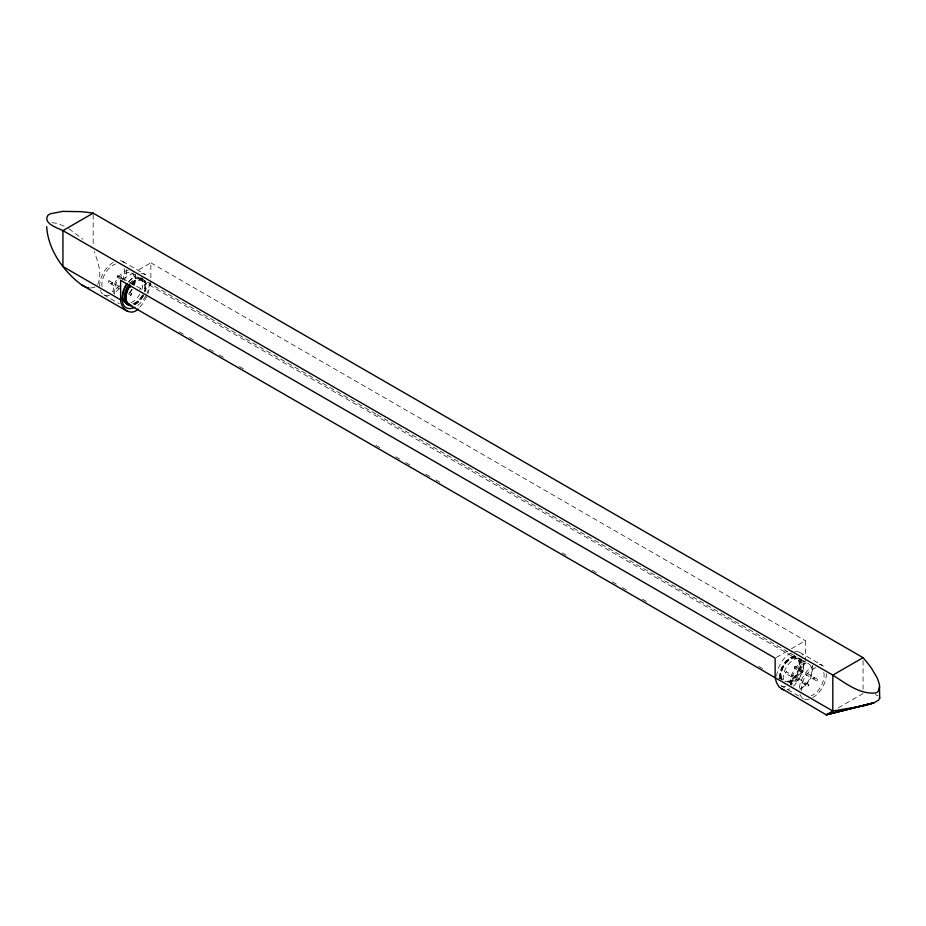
<?xml version="1.0" encoding="UTF-8"?>
<svg xmlns="http://www.w3.org/2000/svg" width="926" height="926" viewBox="0 0 926 926"><rect width="100%" height="100%" fill="white"/><g stroke="black" fill="none" stroke-linecap="round" stroke-linejoin="round"><path stroke-width="0.69" stroke-dasharray="4.63 3.47" d="M139.676 289.398L140.52 288.518L140.833 289.329M147.952 293.623L150.869 282.384L150.869 262.834L136.909 270.901M146.736 296.621L143.113 303.265L138.877 308.312M97.647 284.502C102.636 273.911 97.867 261.711 94.186 251.455M793.385 686.178C800.342 679.348 803.78 669.695 805.377 660.261L803.78 661.72A19.145 11.054 -60 0 1 790.248 684.627A14.365 8.288 -60 0 0 802.518 671.5A14.365 8.288 -60 0 0 799.069 658.629M121.167 278.923L121.41 277.453L120.554 278.969M94.984 287.129L90.204 288.102M122.95 278.957L133.425 272.915M776.289 657.506L786.764 651.453M791.417 648.767L805.377 640.711L805.377 658.861M838.343 707.834L863.067 693.562M789.797 688.782L787.123 689.801M51.949 222.622L57.296 223.432L64.623 226.338M140.706 288.553L117.521 275.705L117.174 277.013L120.646 279.039M785.329 673.214L786.232 671.686L808.78 684.696L808.78 685.668L807.935 686.247L785.271 673.179L786.209 671.663M119.686 286.852L109.106 280.74L108.226 281.249L108.203 282.268L118.806 288.403M108.296 282.314L109.129 280.763M131.677 293.774L130.797 295.325L131.781 293.866L128.077 291.69M817.739 679.441L795.202 666.431L794.3 666.986L794.3 667.959L816.894 681.015L817.797 679.476L816.894 681.015M794.392 668.005L795.26 666.477M875.302 694.639L877.952 695.796M117.255 277.082L118.134 275.531M808.745 684.673L807.9 686.235M150.869 262.834L805.377 640.711M122.591 261.41L145.15 274.432M799.659 652.309L822.23 665.343M131.77 273.054L138.75 277.094M375.817 413.957L144.306 280.3A15.036 8.681 -60 0 1 144.248 291.771M377.079 414.686L797.552 657.448A14.365 8.288 -60 0 1 798.86 671.049A14.365 8.288 -60 0 1 787.112 682.775M800.701 659.266L808.838 663.965M142.245 280.948L796.742 658.826M128.401 293.936L130.797 295.325M179.308 331.832L184.32 334.714M189.321 337.608L194.333 340.502M209.345 349.171L214.357 352.065M219.358 354.947L224.37 357.841M239.383 366.511L244.383 369.405M375.794 445.267L380.794 448.149M395.807 456.819L400.819 459.713M405.82 462.606L410.831 465.5M425.844 474.17L430.856 477.052M435.857 479.946L440.869 482.84M562.256 552.915L567.256 555.808M592.293 570.254L597.293 573.148M612.306 581.817L617.318 584.711M622.318 587.593L627.33 590.487M642.343 599.157L647.355 602.05M758.73 666.35L763.73 669.243M778.754 677.913L782.505 680.078M103.77 294.757L119.211 303.682M780.85 685.668L803.409 698.702M68.825 228.664L82.981 239.302M863.067 660.516L863.067 689.257M149.283 282.754L149.283 283.842A19.145 11.054 -60 0 1 146.979 293.38M93.179 214.589L93.179 244.765M135.196 274.374A15.962 9.214 -60 0 1 135.74 277.638L135.74 278.541A15.962 9.214 -60 0 1 134.235 285.474M132.302 289.444A15.962 9.214 -60 0 1 128.32 294.618M113.238 292.442A15.962 9.214 -60 0 1 113.192 291.563L113.192 290.66A15.962 9.214 -60 0 1 128.32 270.126M124.13 268.609A15.962 9.214 -60 0 1 124.454 271.121L124.454 272.024A15.962 9.214 -60 0 1 122.533 279.965M119.165 285.683A15.962 9.214 -60 0 1 112.393 291.54M102.068 286.759A15.962 9.214 -60 0 1 101.906 285.046L101.906 284.143A15.962 9.214 -60 0 1 115.53 263.979M819.174 664.544A19.145 11.054 -60 0 1 824.997 668.132M826.351 673.653A19.145 11.054 -60 0 1 812.82 697.648M809.092 699.199A19.145 11.054 -60 0 1 799.937 694.28M799.358 688.157A19.145 11.054 -60 0 1 812.82 666.384M141.261 273.645A19.145 11.054 -60 0 1 147.477 276.527M145.81 295.764A19.145 11.054 -60 0 1 136.689 306.17M128.575 282.002A19.145 11.054 -60 0 1 135.752 275.473M823.77 672.542A15.962 9.214 -60 0 1 824.094 675.054L824.094 675.957A15.962 9.214 -60 0 1 811.245 695.831M801.708 690.692A15.962 9.214 -60 0 1 801.546 688.979L801.546 688.076A15.962 9.214 -60 0 1 815.933 667.692M812.264 665.285A15.962 9.214 -60 0 1 812.484 666.025M812.646 666.824A15.962 9.214 -60 0 1 812.808 668.537L812.808 669.452A15.962 9.214 -60 0 1 799.96 689.314M790.422 684.187A15.962 9.214 -60 0 1 790.26 682.474L790.26 681.559A15.962 9.214 -60 0 1 805.4 661.025M120.357 260.681A19.145 11.054 -60 0 1 125.739 264.975M126.712 269.721A19.145 11.054 -60 0 1 124.408 280.346M119.535 288.217A19.145 11.054 -60 0 1 113.18 293.716M109.453 295.267A19.145 11.054 -60 0 1 103.122 294.352M102.508 293.866A19.145 11.054 -60 0 1 101.003 291.968M100.621 291.192A19.145 11.054 -60 0 1 100.297 290.347M99.649 286.447A19.145 11.054 -60 0 1 113.18 262.452M794.878 651.615A19.145 11.054 -60 0 1 802.425 655.11M785.618 686.351A19.145 11.054 -60 0 1 781.544 685.992M776.717 676.258A19.145 11.054 -60 0 1 791.198 652.842M143.009 278.83A15.036 8.681 -60 0 1 143.461 279.235M142.511 295.533A15.036 8.681 -60 0 1 133.008 304.585M129.536 283.865A15.036 8.681 -60 0 1 138.842 277.742M140.81 277.812A15.036 8.681 -60 0 1 142.511 278.483M139.907 277.765A14.365 8.288 -60 0 1 141.574 290.451M139.907 294.051A14.365 8.288 -60 0 1 130.844 302.686M128.807 281.446A14.365 8.288 -60 0 1 138.854 277.279M782.285 679.314A12.767 7.373 -60 0 1 789.311 659.995A12.767 7.373 -60 0 1 798.93 667.681A12.767 7.373 -60 0 1 784.692 681.235M131.793 284.849A12.767 7.373 -60 0 1 142.025 280.821A12.767 7.373 -60 0 1 143.993 291.412M142.245 295.429A12.767 7.373 -60 0 1 131.793 303.589M780.317 677.982A14.365 8.288 -60 0 1 784.866 662.97A14.365 8.288 -60 0 1 796.499 656.962M131.943 283.263A14.365 8.288 -60 0 1 143.53 279.907M143.97 280.3A14.365 8.288 -60 0 1 145.023 291.354M143.53 294.989A14.365 8.288 -60 0 1 133.298 304.735M144.769 280.231A15.036 8.681 -60 0 1 145.463 291.32M143.403 296.054A15.036 8.681 -60 0 1 133.182 305.337M131.087 283.599A15.036 8.681 -60 0 1 142.291 278.483M114.697 294.294A14.365 8.288 -60 0 1 125.531 273.147A14.365 8.288 -60 0 1 133.437 285.752M131.77 289.352A14.365 8.288 -60 0 1 128.274 294.098M791.776 685.194A14.365 8.288 -60 0 1 800.238 665.447A14.365 8.288 -60 0 1 811.685 670.737A14.365 8.288 -60 0 1 799.775 688.898M799.636 658.629A15.036 8.681 -60 0 1 798.849 672.068A15.036 8.681 -60 0 1 788.408 682.971M779.854 678.376A15.036 8.681 -60 0 1 783.709 663.919A15.036 8.681 -60 0 1 794.913 656.083M800.157 658.617A15.036 8.681 -60 0 1 799.96 672.102A15.036 8.681 -60 0 1 789.299 683.481M780.606 678.121A15.036 8.681 -60 0 1 785.19 663.583A15.036 8.681 -60 0 1 796.464 656.627M783.454 679.8A14.365 8.288 -60 0 1 787.424 665.586A14.365 8.288 -60 0 1 798.467 658.536M132.152 283.75A13.566 7.836 -60 0 1 142.65 280.265A13.566 7.836 -60 0 1 144.514 291.389M143.102 294.815A13.566 7.836 -60 0 1 132.152 304.284M781.035 678.191A13.566 7.836 -60 0 1 789.473 659.219A13.566 7.836 -60 0 1 799.775 665.597A13.566 7.836 -60 0 1 787.285 682.057M781.486 679.371A13.566 7.836 -60 0 1 781.243 678.804M111.421 283.75C113.053 285.277 112.555 280.659 111.433 283.703M804.289 683.782C806.06 685.205 805.203 680.714 804.3 683.724M813.317 678.573C814.973 680.089 814.463 675.436 813.329 678.515"/><path stroke-width="1.39" d="M879.7 686.779L878.045 691.502A7.964 5.66 15.6 0 1 875.464 692.995C859.502 694.396 845.612 683.284 832.821 675.112L62.933 230.62C57.458 227.912 42.492 223.34 47.955 215.237A7.964 3.195 -11.9 0 1 50.536 213.744L62.644 211.383L80.493 211.649A122.568 49.252 -11.9 0 1 87.669 212.39L93.179 213.154L863.067 657.645L867.014 662.345A122.568 87.113 15.6 0 1 871.551 668.364L877.2 677.878L879.411 684.175L879.7 698.239L878.647 700.091L874.352 702.579L865.81 705.404L832.821 711.029L826.223 714.837L779.264 687.173L776.52 682.624L775.131 677.716L775.131 658.178L120.623 280.3L120.623 299.839C120.658 308.566 130.832 316.657 137.997 309.087M46.705 226.65C47.886 249.569 63.686 271.746 81.963 285.139L126.85 311.043M93.179 213.154L62.933 230.62L62.933 266.538L120.623 299.839L122.22 298.924M863.067 657.645L832.821 675.112L832.821 711.029L128.448 304.307M826.223 714.837L874.051 702.695M826.293 714.791L863.923 705.311M866.713 704.605L873.681 702.846L866.771 704.57M864.016 705.265L826.698 714.559L872.396 703.355M87.657 287.65L88.954 287.94M783.697 689.858L781.347 688.921M86.303 287.222L81.963 285.139M879.411 697.336L879.7 698.239M134.802 307.258A19.145 11.054 -60 0 1 122.22 299.468L122.22 298.38A19.145 11.054 -60 0 1 127.047 284.166M130.879 305.105A15.036 8.681 -60 0 1 129.536 305.129M128.911 305.036A15.036 8.681 -60 0 1 128.911 284.676M126.353 302.976A14.365 8.288 -60 0 1 122.545 294.294M122.672 293.426A14.365 8.288 -60 0 1 123.332 290.706M123.644 289.792A14.365 8.288 -60 0 1 123.991 288.877M124.385 287.974A14.365 8.288 -60 0 1 126.931 283.68M131.77 305.626A15.036 8.681 -60 0 1 125.172 299.329A15.036 8.681 -60 0 1 129.802 285.196M129.327 303.878A13.566 7.836 -60 0 1 128.401 303.3M127.279 302.026A13.566 7.836 -60 0 1 126.989 301.506M126.364 299.654A13.566 7.836 -60 0 1 126.364 295.058M126.735 293.357A13.566 7.836 -60 0 1 127.279 291.632M127.985 289.907A13.566 7.836 -60 0 1 128.401 289.062M129.327 287.419A13.566 7.836 -60 0 1 129.848 286.62M129.709 287.685A12.767 7.373 -60 0 1 130.196 286.933M130.068 304.943A14.365 8.288 -60 0 1 130.068 285.497"/></g></svg>
